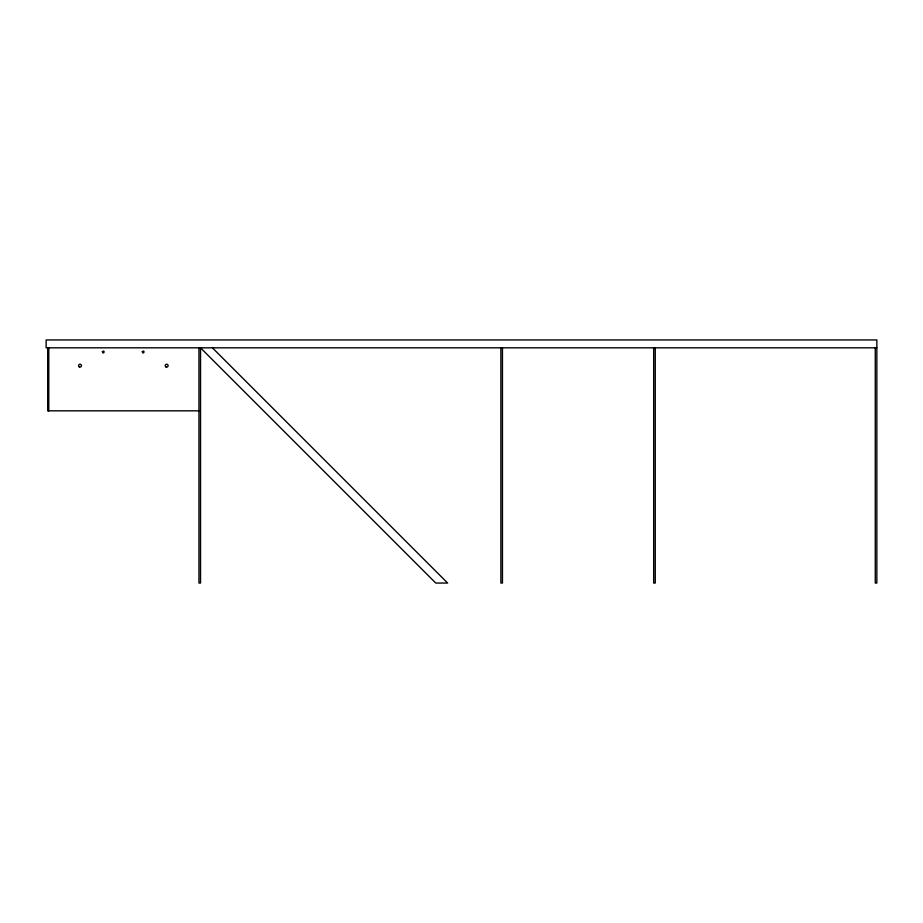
<?xml version="1.0" encoding="UTF-8"?>
<svg xmlns="http://www.w3.org/2000/svg" width="923" height="923" viewBox="0 0 923 923"><rect width="100%" height="100%" fill="white"/><g stroke="black" fill="none" stroke-linecap="round" stroke-linejoin="round"><path stroke-width="1.38" d="M876.85 347.821L46.15 347.821L46.15 339.941L876.85 339.941L876.85 583.059L875.269 583.059L875.269 347.821M198.953 410.827L47.731 410.827L47.731 347.821M212.405 347.821L447.655 583.059L435.771 583.059L200.533 347.821L200.533 583.059L198.953 583.059L198.953 347.821M655.261 347.821L655.261 583.059L653.68 583.059L653.68 347.821M502.458 347.821L502.458 583.059L500.877 583.059L500.877 347.821M48.781 347.821L48.781 410.827M48.25 347.821L48.25 410.827M102.372 351.744C103.653 355.759 105.487 348.917 102.372 351.744M142.28 351.744C143.561 355.759 145.396 348.917 142.28 351.744M79.297 366.916A1.442 1.442 0 0 0 81.466 365.67A1.442 1.442 0 0 0 79.297 364.423A1.442 1.442 0 0 0 79.297 366.916M165.932 366.916A1.442 1.442 0 0 0 168.101 365.67A1.442 1.442 0 0 0 165.932 364.423A1.442 1.442 0 0 0 165.932 366.916"/></g></svg>
